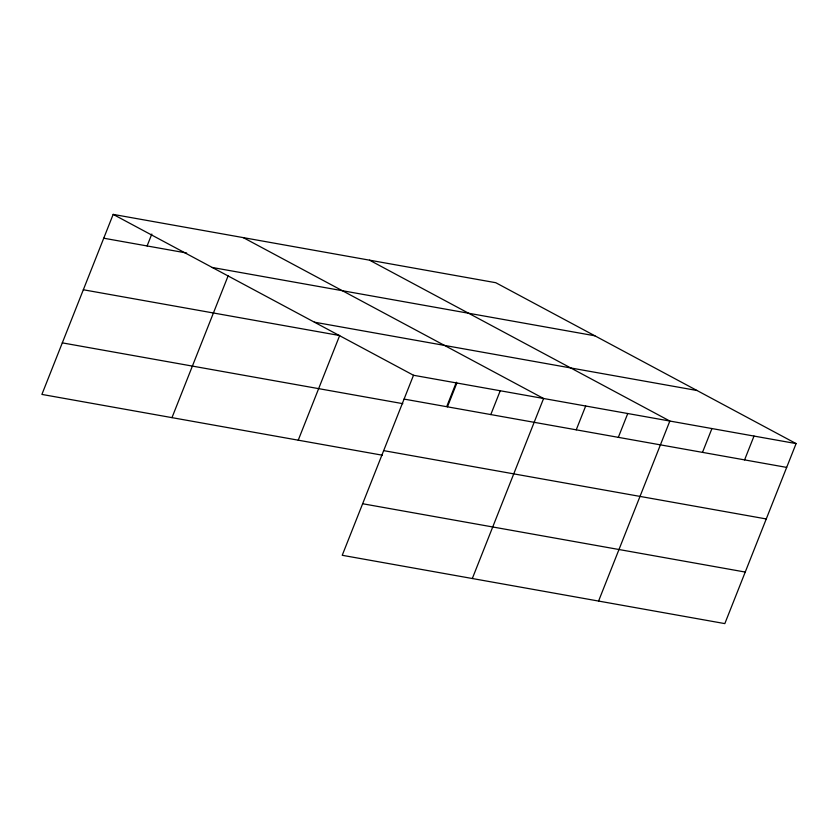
<?xml version="1.0" encoding="UTF-8"?>
<svg xmlns="http://www.w3.org/2000/svg" width="838" height="838" viewBox="0 0 838 838"><rect width="100%" height="100%" fill="white"/><g stroke="black" fill="none" stroke-linecap="round" stroke-linejoin="round"><path stroke-width="1.26" d="M796.1 443.585L413.511 375.267L342.229 555.29L724.828 623.608L796.1 443.585L495.771 282.71L113.172 214.392L41.9 394.415L382.4 455.212M147.1 245.953L151.825 234.043M171.979 417.638L228.135 275.828M298.234 440.191L339.673 335.535L83.339 289.759M446.811 406.357L456.364 382.212M447.44 406.828L456.867 383.008M490.796 414.58L500.234 390.759M472.318 578.524L543.59 398.5L243.261 237.615M576.24 429.831L585.678 406.011M618.329 437.342L627.756 413.522M598.573 601.066L669.845 421.043L369.516 260.168M702.495 452.373L711.933 428.553M744.584 459.894L754.011 436.074M103.744 238.212L186.644 253.013M212.286 267.479L594.875 335.797M314.397 322.18L696.986 390.498M404.084 399.087L786.673 467.405M62.305 342.868L402.816 403.665M383.668 450.635L766.257 518.952M362.644 503.743L745.233 572.061M113.172 214.392L413.511 375.267"/></g></svg>
